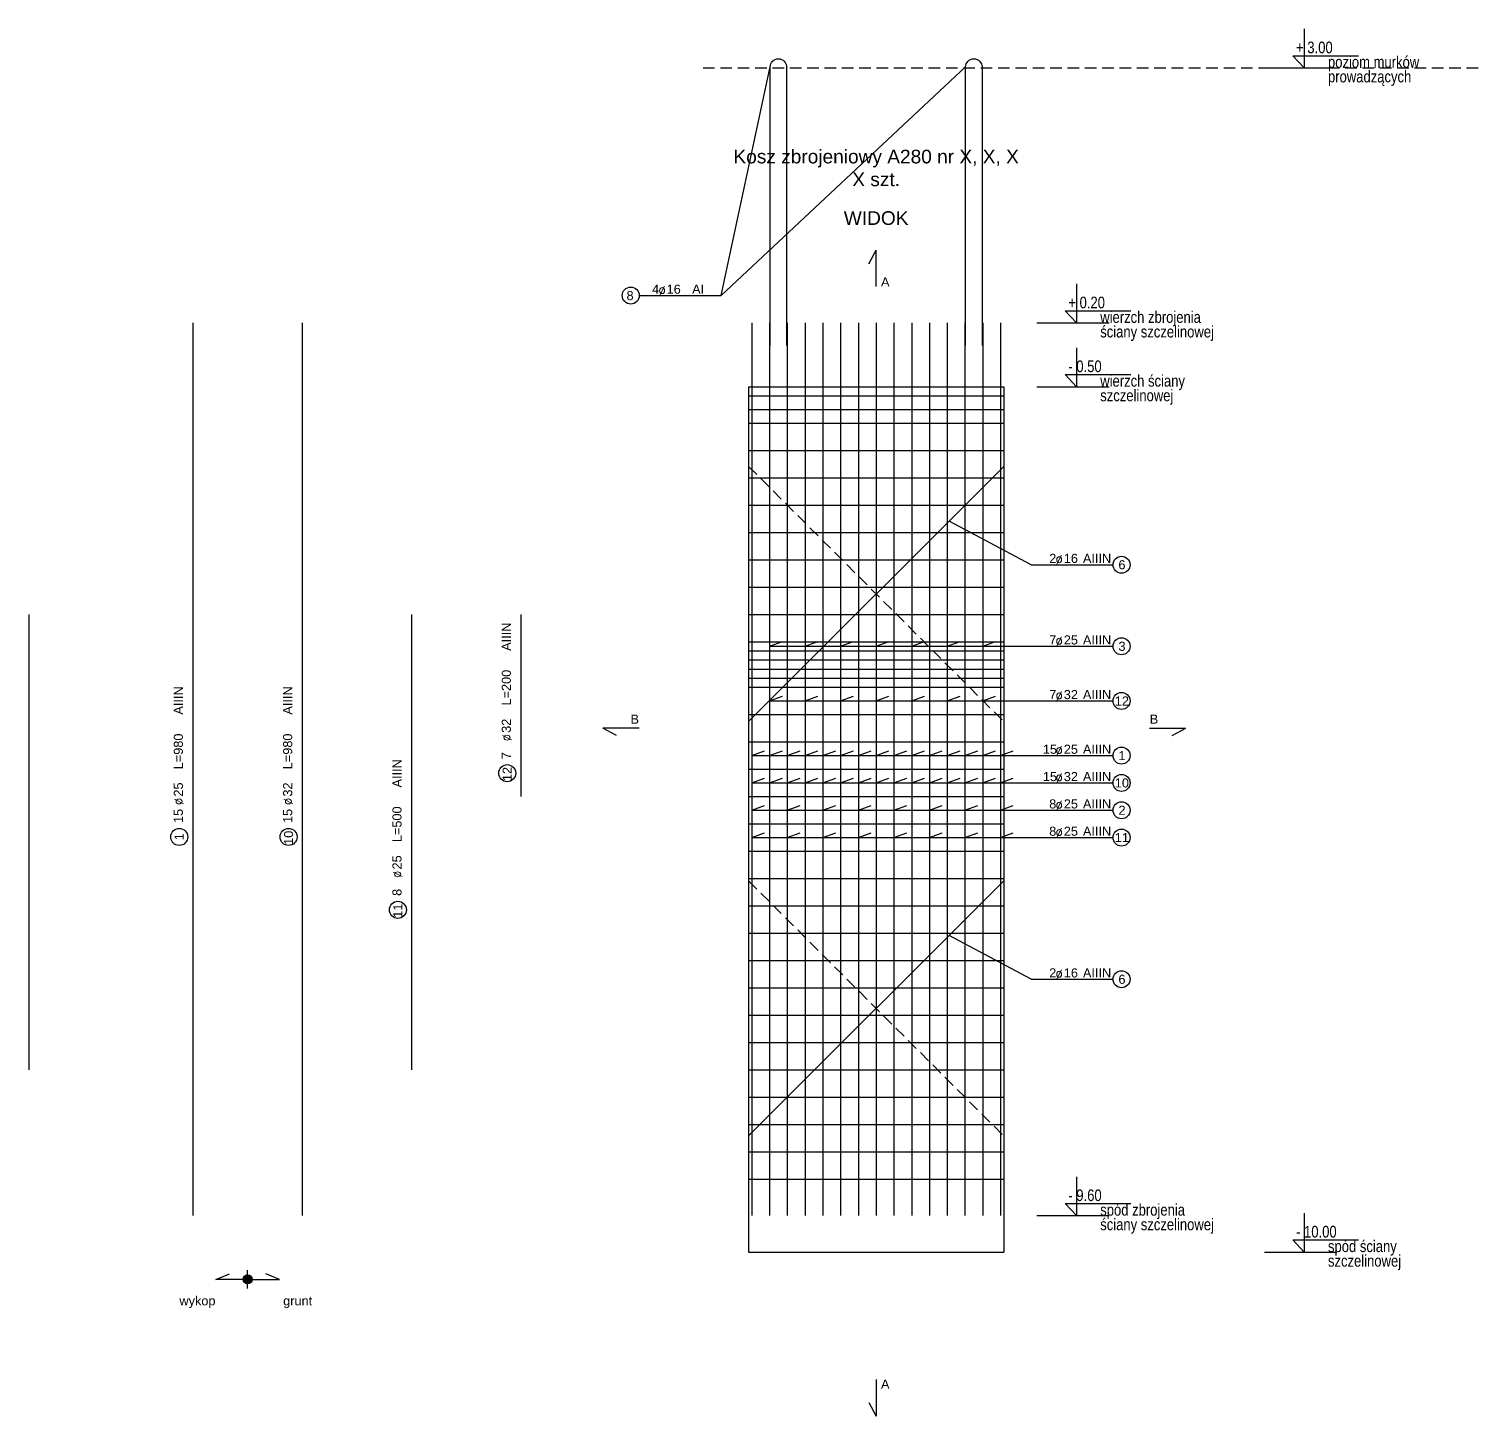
# Model space of a CAD drawing. Extents: x -5033 to 9347, y -17890 to -2362.
# Drawn here: x 2190 to 3779, y -13990 to -12467 of the extents above; entities that cross this region are included whole.
import ezdxf
from ezdxf.enums import TextEntityAlignment as Align

# ---------------------------------------------------------------- set-up
doc = ezdxf.new("R2010")
doc.units = 0
doc.header["$MEASUREMENT"] = 0
doc.linetypes.add('DASHED', pattern=[19.05, 12.7, -6.35])
for name, color, linetype in [('__SOL-KOTY_WYSOKOSCIOWE', 4, 'CONTINUOUS'), ('__SOL-OPISY', 4, 'CONTINUOUS'), ('__SOL-PRZERYWANA', 253, 'DASHED'), ('__SOL-WIDOK', 4, 'CONTINUOUS'), ('__SOL-ZBROJENIE', 3, 'CONTINUOUS')]:
    doc.layers.add(name, color=color, linetype=linetype)
doc.styles.add('ARIAL', font='arial.ttf', dxfattribs={"height": 2.5})
doc.styles.add('SIMPLEX', font='SIMPLEX.SHX', dxfattribs={"width": 0.8})
doc.styles.get("Standard").update_dxf_attribs({"font": 'arial.ttf'})

# ---------------------------------------------------------------- blocks, each defined once
blk = doc.blocks.new('OPIS_PRET_BEZ_LINII')
at = {"layer": '__SOL-OPISY'}
blk.add_circle((25.7, 0), 9.36, dxfattribs=at)
at = {"layer": '__SOL-OPISY', "style": 'SIMPLEX', "width": 0.9}
blk.add_text(' %%c ', height=10, dxfattribs=at).set_placement((64.7, -4.8), align=Align.CENTER)
at = {"layer": '__SOL-OPISY', "style": 'ARIAL', "width": 0.8}
blk.add_attdef('NUMER', text='', height=10, dxfattribs=at).set_placement((25.7, 0), align=Align.MIDDLE)
blk.add_attdef('ILOSC', text='', height=10, dxfattribs=at).set_placement((56.9, -5.1), align=Align.RIGHT)
for tag, p in [('SREDNICA', (71, -5.1)), ('DLUGOSC', (95.1, -5.2)), ('STAL', (144.7, -5.2))]:
    blk.add_attdef(tag, p, '', height=10, dxfattribs=at)
blk = doc.blocks.new('OPIS_PRAWY')
at = {"layer": '__SOL-OPISY'}
blk.add_line((0, 0), (90, 0), dxfattribs=at)
blk.add_circle((99.4, 0), 9.36, dxfattribs=at)
at = {"layer": '__SOL-OPISY', "style": 'SIMPLEX', "width": 0.9}
blk.add_text(' %%c ', height=10, dxfattribs=at).set_placement((20.9, 0.5))
at = {"layer": '__SOL-OPISY', "style": 'ARIAL', "width": 0.8}
blk.add_attdef('ILOSC', text='', height=10, dxfattribs=at).set_placement((27.1, 0.1), align=Align.RIGHT)
for tag, p in [('SREDNICA', (35.4, 0.1)), ('STAL', (58.4, 0.5))]:
    blk.add_attdef(tag, p, '', height=10, dxfattribs=at)
for tag, p in [('NUMER', (99.4, 0)), ('DLUGOSC', (52.8, -6.1))]:
    blk.add_attdef(tag, text='', height=10, dxfattribs=at).set_placement(p, align=Align.MIDDLE)
blk = doc.blocks.new('OPIS_LEWY')
at = {"layer": '__SOL-OPISY'}
blk.add_line((-90, 0), (0, 0), dxfattribs=at)
blk.add_circle((-99.4, 0), 9.36, dxfattribs=at)
at = {"layer": '__SOL-OPISY', "style": 'SIMPLEX', "width": 0.9}
blk.add_text(' %%c ', height=10, dxfattribs=at).set_placement((-75, 0.5))
at = {"layer": '__SOL-OPISY', "style": 'ARIAL', "width": 0.8}
for tag, p in [('NUMER', (-99.4, 0)), ('DLUGOSC', (-58.9, -6.6))]:
    blk.add_attdef(tag, text='', height=10, dxfattribs=at).set_placement(p, align=Align.MIDDLE)
blk.add_attdef('ILOSC', text='', height=10, dxfattribs=at).set_placement((-74, 0.1), align=Align.RIGHT)
for tag, p in [('SREDNICA', (-65.8, 0.1)), ('STAL', (-42.7, 0.3))]:
    blk.add_attdef(tag, p, '', height=10, dxfattribs=at)
blk = doc.blocks.new('KOTA')
at = {"layer": '__SOL-KOTY_WYSOKOSCIOWE'}
for p, q in [((0, 33.4), (0, 0)), ((-34, 0), (28, 0)), ((0, 0), (-9.9, 10.4)), ((-9.9, 10.4), (46.5, 10.4))]:
    blk.add_line(p, q, dxfattribs=at)
at = {"layer": '__SOL-KOTY_WYSOKOSCIOWE', "style": 'ARIAL', "width": 0.8}
blk.add_attdef('RZEDNA', (500.5, 15.9), '', height=10.4, dxfattribs=at)

msp = doc.modelspace()

# ---------------------------------------------------------------- hatches: boundary and pattern name
at = {"layer": '__SOL-OPISY'}
msp.add_hatch(color=256, dxfattribs=at).paths.add_polyline_path([(2435, -13840, 1), (2425, -13840, 1)])

# ---------------------------------------------------------------- linework, layer by layer
for p, q in [((2950, -12760), (3003.75, -12509)), ((2950, -12760), (3218.25, -12509)), ((3112, -12725), (3120, -12710)), ((3120, -12750), (3120, -12710)), ((3290, -13055.5), (3200, -13007.5)), ((3003, -13145), (3017.1, -13139.9)), ((3003, -13145), (3290, -13145)), ((3042, -13145), (3056.1, -13139.9)), ((3081, -13145), (3095.1, -13139.9)), ((3120, -13145), (3134.1, -13139.9)), ((3159, -13145), (3173.1, -13139.9)), ((3198, -13145), (3212.1, -13139.9)), ((3237, -13145), (3251.1, -13139.9)), ((3003, -13205), (3017.1, -13199.9)), ((3042, -13205), (3056.1, -13199.9)), ((3081, -13205), (3095.1, -13199.9)), ((3120, -13205), (3134.1, -13199.9)), ((3159, -13205), (3173.1, -13199.9)), ((3198, -13205), (3212.1, -13199.9)), ((3237, -13205), (3251.1, -13199.9)), ((3003, -13205), (3290, -13205)), ((2860, -13235), (2820, -13235)), ((2835, -13243), (2820, -13235)), ((3420, -13235), (3460, -13235)), ((3445, -13243), (3460, -13235)), ((2983.5, -13265), (2997.6, -13259.9)), ((3003, -13265), (3017.1, -13259.9)), ((3022.5, -13265), (3036.6, -13259.9)), ((3042, -13265), (3056.1, -13259.9)), ((3061.5, -13265), (3075.6, -13259.9)), ((3081, -13265), (3095.1, -13259.9)), ((3100.5, -13265), (3114.6, -13259.9)), ((3120, -13265), (3134.1, -13259.9)), ((3139.5, -13265), (3153.6, -13259.9)), ((3159, -13265), (3173.1, -13259.9)), ((3178.5, -13265), (3192.6, -13259.9)), ((3198, -13265), (3212.1, -13259.9)), ((3217.5, -13265), (3231.6, -13259.9)), ((3237, -13265), (3251.1, -13259.9)), ((3256.5, -13265), (3270.6, -13259.9)), ((2983.5, -13265), (3290, -13265)), ((2983.5, -13295), (2997.6, -13289.9)), ((2983.5, -13295), (3290, -13295)), ((3003, -13295), (3017.1, -13289.9)), ((3022.5, -13295), (3036.6, -13289.9)), ((3042, -13295), (3056.1, -13289.9)), ((3061.5, -13295), (3075.6, -13289.9)), ((3081, -13295), (3095.1, -13289.9)), ((3100.5, -13295), (3114.6, -13289.9)), ((3120, -13295), (3134.1, -13289.9)), ((3139.5, -13295), (3153.6, -13289.9)), ((3159, -13295), (3173.1, -13289.9)), ((3178.5, -13295), (3192.6, -13289.9)), ((3198, -13295), (3212.1, -13289.9)), ((3217.5, -13295), (3231.6, -13289.9)), ((3237, -13295), (3251.1, -13289.9)), ((3256.5, -13295), (3270.6, -13289.9)), ((2983.5, -13325), (2997.6, -13319.9)), ((2983.5, -13325), (3290, -13325)), ((3022.5, -13325), (3036.6, -13319.9)), ((3061.5, -13325), (3075.6, -13319.9)), ((3100.5, -13325), (3114.6, -13319.9)), ((3139.5, -13325), (3153.6, -13319.9)), ((3178.5, -13325), (3192.6, -13319.9)), ((3217.5, -13325), (3231.6, -13319.9)), ((3256.5, -13325), (3270.6, -13319.9)), ((2983.5, -13355), (2997.6, -13349.9)), ((2983.5, -13355), (3290, -13355)), ((3022.5, -13355), (3036.6, -13349.9)), ((3061.5, -13355), (3075.6, -13349.9)), ((3100.5, -13355), (3114.6, -13349.9)), ((3139.5, -13355), (3153.6, -13349.9)), ((3178.5, -13355), (3192.6, -13349.9)), ((3217.5, -13355), (3231.6, -13349.9)), ((3256.5, -13355), (3270.6, -13349.9)), ((3290, -13510.5), (3200, -13462.5)), ((2395, -13840), (2410, -13834)), ((2430, -13850), (2430, -13830)), ((2465, -13840), (2450, -13834)), ((2430, -13840), (2395, -13840)), ((2430, -13840), (2465, -13840)), ((3120, -13950), (3120, -13990)), ((3112, -13975), (3120, -13990))]:
    msp.add_line(p, q, dxfattribs=at)
msp.add_circle((2430, -13840), 5, dxfattribs=at)
at = {"layer": '__SOL-PRZERYWANA'}
msp.add_line((2930, -12510), (4280, -12510), dxfattribs=at)
for points in [[(2980, -12927.5), (2980, -12947.5), (3260, -13227.5), (3260, -13247.5)], [(2980, -13382.5), (2980, -13402.5), (3260, -13682.5), (3260, -13702.5)]]:
    msp.add_lwpolyline(points, dxfattribs=at)
at = {"layer": '__SOL-WIDOK'}
for p, q in [((2980, -12860), (2980, -13810)), ((2980, -12860), (3260, -12860)), ((3260, -12860), (3260, -13810)), ((2980, -13810), (3260, -13810))]:
    msp.add_line(p, q, dxfattribs=at)
at = {"layer": '__SOL-ZBROJENIE'}
for p, q in [((2370, -12790), (2370, -13770)), ((2490, -12790), (2490, -13770)), ((2983.5, -12790), (2983.5, -13770)), ((3003, -12790), (3003, -13770)), ((3022.5, -12790), (3022.5, -13770)), ((3042, -12790), (3042, -13770)), ((3061.5, -12790), (3061.5, -13770)), ((3081, -12790), (3081, -13770)), ((3100.5, -12790), (3100.5, -13770)), ((3120, -12790), (3120, -13770)), ((3139.5, -12790), (3139.5, -13770)), ((3159, -12790), (3159, -13770)), ((3178.5, -12790), (3178.5, -13770)), ((3198, -12790), (3198, -13770)), ((3217.5, -12790), (3217.5, -13770)), ((3237, -12790), (3237, -13770)), ((3256.5, -12790), (3256.5, -13770)), ((2980, -12870), (3260, -12870)), ((2980, -12885), (3260, -12885)), ((2980, -12900), (3260, -12900)), ((2980, -12930), (3260, -12930)), ((2980, -12960), (3260, -12960)), ((2980, -12990), (3260, -12990)), ((2980, -13020), (3260, -13020)), ((2980, -13050), (3260, -13050)), ((2980, -13080), (3260, -13080)), ((2190, -13110), (2190, -13610)), ((2610, -13110), (2610, -13610)), ((2730, -13110), (2730, -13310)), ((2980, -13110), (3260, -13110)), ((2980, -13140), (3260, -13140)), ((2980, -13150), (3260, -13150)), ((2980, -13160), (3260, -13160)), ((2980, -13170), (3260, -13170)), ((2980, -13180), (3260, -13180)), ((2980, -13190), (3260, -13190)), ((2980, -13220), (3260, -13220)), ((2980, -13250), (3260, -13250)), ((2980, -13280), (3260, -13280)), ((2980, -13310), (3260, -13310)), ((2980, -13340), (3260, -13340)), ((2980, -13370), (3260, -13370)), ((2980, -13400), (3260, -13400)), ((2980, -13430), (3260, -13430)), ((2980, -13460), (3260, -13460)), ((2980, -13490), (3260, -13490)), ((2980, -13520), (3260, -13520)), ((2980, -13550), (3260, -13550)), ((2980, -13580), (3260, -13580)), ((2980, -13610), (3260, -13610)), ((2980, -13640), (3260, -13640)), ((2980, -13670), (3260, -13670)), ((2980, -13700), (3260, -13700)), ((2980, -13730), (3260, -13730))]:
    msp.add_line(p, q, dxfattribs=at)
for points in [[(3003.75, -12814.9), (3003.75, -12509, -1), (3021.75, -12509), (3021.75, -12814.9)], [(3218.25, -12814.9), (3218.25, -12509, -1), (3236.25, -12509), (3236.25, -12814.9)]]:
    msp.add_lwpolyline(points, format="xyb", dxfattribs=at)
for points in [[(3260, -12927.5), (3260, -12947.5), (2980, -13227.5), (2980, -13247.5)], [(3260, -13382.5), (3260, -13402.5), (2980, -13682.5), (2980, -13702.5)]]:
    msp.add_lwpolyline(points, dxfattribs=at)

# ---------------------------------------------------------------- block references
at = {"layer": '__SOL-KOTY_WYSOKOSCIOWE'}
ref = msp.add_blockref('KOTA', (3590, -12510), dxfattribs=dict(at, xscale=1.28, yscale=1.28, zscale=1.28))
ref.add_attrib('RZEDNA', '+ 3.00', (3581, -12494), dxfattribs={"height": 12.8, "style": 'ARIAL', "width": 0.8})
ref.add_attrib('OPIS1', 'poziom murków', (3616, -12510), dxfattribs={"height": 12.8, "style": 'ARIAL', "width": 0.8})
ref.add_attrib('OPIS2', 'prowadzących', (3616, -12526), dxfattribs={"height": 12.8, "style": 'ARIAL', "width": 0.8})
ref = msp.add_blockref('KOTA', (3340, -12790), dxfattribs=dict(at, xscale=1.28, yscale=1.28, zscale=1.28))
ref.add_attrib('RZEDNA', '+ 0.20', (3331, -12774), dxfattribs={"height": 12.8, "style": 'ARIAL', "width": 0.8})
ref.add_attrib('OPIS1', 'wierzch zbrojenia', (3366, -12790), dxfattribs={"height": 12.8, "style": 'ARIAL', "width": 0.8})
ref.add_attrib('OPIS2', 'ściany szczelinowej', (3366, -12806), dxfattribs={"height": 12.8, "style": 'ARIAL', "width": 0.8})
ref = msp.add_blockref('KOTA', (3340, -12860), dxfattribs=dict(at, xscale=1.28, yscale=1.28, zscale=1.28))
ref.add_attrib('RZEDNA', '- 0.50', (3331, -12844), dxfattribs={"height": 12.8, "style": 'ARIAL', "width": 0.8})
ref.add_attrib('OPIS1', 'wierzch ściany', (3366, -12860), dxfattribs={"height": 12.8, "style": 'ARIAL', "width": 0.8})
ref.add_attrib('OPIS2', 'szczelinowej', (3366, -12876), dxfattribs={"height": 12.8, "style": 'ARIAL', "width": 0.8})
ref = msp.add_blockref('KOTA', (3340, -13770), dxfattribs=dict(at, xscale=1.28, yscale=1.28, zscale=1.28))
ref.add_attrib('RZEDNA', '- 9.60', (3331, -13754), dxfattribs={"height": 12.8, "style": 'ARIAL', "width": 0.8})
ref.add_attrib('OPIS1', 'spód zbrojenia', (3366, -13770), dxfattribs={"height": 12.8, "style": 'ARIAL', "width": 0.8})
ref.add_attrib('OPIS2', 'ściany szczelinowej', (3366, -13786), dxfattribs={"height": 12.8, "style": 'ARIAL', "width": 0.8})
ref = msp.add_blockref('KOTA', (3590, -13810), dxfattribs=dict(at, xscale=1.28, yscale=1.28, zscale=1.28))
ref.add_attrib('RZEDNA', '- 10.00', (3581, -13794), dxfattribs={"height": 12.8, "style": 'ARIAL', "width": 0.8})
ref.add_attrib('OPIS1', 'spód ściany', (3616, -13810), dxfattribs={"height": 12.8, "style": 'ARIAL', "width": 0.8})
ref.add_attrib('OPIS2', 'szczelinowej', (3616, -13826), dxfattribs={"height": 12.8, "style": 'ARIAL', "width": 0.8})
at = {"layer": '__SOL-OPISY'}
ref = msp.add_blockref('OPIS_LEWY', (2950, -12760), dxfattribs=at)
ref.add_attrib('ILOSC', '4', (2874, -12758), dxfattribs={"height": 10, "style": 'ARIAL'})
ref.add_attrib('SREDNICA', '16', (2890, -12758), dxfattribs={"height": 10, "style": 'ARIAL'})
ref.add_attrib('STAL', 'AI', (2918, -12758), dxfattribs={"height": 10, "style": 'ARIAL'})
ref.add_attrib('NUMER', '8', (2846, -12765), dxfattribs={"height": 10, "style": 'ARIAL'})
ref = msp.add_blockref('OPIS_PRAWY', (3290, -13055.5), dxfattribs=at)
ref.add_attrib('ILOSC', '2', (3310, -13053.5), dxfattribs={"height": 10, "style": 'ARIAL'})
ref.add_attrib('SREDNICA', '16', (3326, -13053.5), dxfattribs={"height": 10, "style": 'ARIAL'})
ref.add_attrib('STAL', 'AIIIN', (3347, -13053.5), dxfattribs={"height": 10, "style": 'ARIAL'})
ref.add_attrib('NUMER', '6', (3386, -13060.5), dxfattribs={"height": 10, "style": 'ARIAL'})
ref = msp.add_blockref('OPIS_PRET_BEZ_LINII', (2715, -13310), dxfattribs=dict(at, rotation=90))
ref.add_attrib('NUMER', '12', (2720, -13293), dxfattribs={"height": 10, "rotation": 90, "style": 'ARIAL'})
ref.add_attrib('ILOSC', '7', (2719, -13269), dxfattribs={"height": 10, "rotation": 90, "style": 'ARIAL'})
ref.add_attrib('SREDNICA', '32', (2719, -13240), dxfattribs={"height": 10, "rotation": 90, "style": 'ARIAL'})
ref.add_attrib('DLUGOSC', 'L=200', (2719, -13210), dxfattribs={"height": 10, "rotation": 90, "style": 'ARIAL'})
ref.add_attrib('STAL', 'AIIIN', (2719, -13150), dxfattribs={"height": 10, "rotation": 90, "style": 'ARIAL'})
ref = msp.add_blockref('OPIS_PRAWY', (3290, -13145), dxfattribs=at)
ref.add_attrib('ILOSC', '7', (3310, -13143), dxfattribs={"height": 10, "style": 'ARIAL'})
ref.add_attrib('SREDNICA', '25', (3326, -13143), dxfattribs={"height": 10, "style": 'ARIAL'})
ref.add_attrib('STAL', 'AIIIN', (3347, -13143), dxfattribs={"height": 10, "style": 'ARIAL'})
ref.add_attrib('NUMER', '3', (3386, -13150), dxfattribs={"height": 10, "style": 'ARIAL'})
ref = msp.add_blockref('OPIS_PRET_BEZ_LINII', (2355, -13380), dxfattribs=dict(at, rotation=90))
ref.add_attrib('NUMER', '1', (2360, -13358), dxfattribs={"height": 10, "rotation": 90, "style": 'ARIAL'})
ref.add_attrib('ILOSC', '15', (2359, -13339), dxfattribs={"height": 10, "rotation": 90, "style": 'ARIAL'})
ref.add_attrib('SREDNICA', '25', (2359, -13310), dxfattribs={"height": 10, "rotation": 90, "style": 'ARIAL'})
ref.add_attrib('DLUGOSC', 'L=980', (2359, -13280), dxfattribs={"height": 10, "rotation": 90, "style": 'ARIAL'})
ref.add_attrib('STAL', 'AIIIN', (2359, -13220), dxfattribs={"height": 10, "rotation": 90, "style": 'ARIAL'})
ref = msp.add_blockref('OPIS_PRET_BEZ_LINII', (2475, -13380), dxfattribs=dict(at, rotation=90))
ref.add_attrib('NUMER', '10', (2480, -13363), dxfattribs={"height": 10, "rotation": 90, "style": 'ARIAL'})
ref.add_attrib('ILOSC', '15', (2479, -13339), dxfattribs={"height": 10, "rotation": 90, "style": 'ARIAL'})
ref.add_attrib('SREDNICA', '32', (2479, -13310), dxfattribs={"height": 10, "rotation": 90, "style": 'ARIAL'})
ref.add_attrib('DLUGOSC', 'L=980', (2479, -13280), dxfattribs={"height": 10, "rotation": 90, "style": 'ARIAL'})
ref.add_attrib('STAL', 'AIIIN', (2479, -13220), dxfattribs={"height": 10, "rotation": 90, "style": 'ARIAL'})
ref = msp.add_blockref('OPIS_PRAWY', (3290, -13205), dxfattribs=at)
ref.add_attrib('ILOSC', '7', (3310, -13203), dxfattribs={"height": 10, "style": 'ARIAL'})
ref.add_attrib('SREDNICA', '32', (3326, -13203), dxfattribs={"height": 10, "style": 'ARIAL'})
ref.add_attrib('STAL', 'AIIIN', (3347, -13203), dxfattribs={"height": 10, "style": 'ARIAL'})
ref.add_attrib('NUMER', '12', (3382, -13210), dxfattribs={"height": 10, "style": 'ARIAL'})
ref = msp.add_blockref('OPIS_PRAWY', (3290, -13265), dxfattribs=at)
ref.add_attrib('ILOSC', '15', (3303, -13263), dxfattribs={"height": 10, "style": 'ARIAL'})
ref.add_attrib('SREDNICA', '25', (3326, -13263), dxfattribs={"height": 10, "style": 'ARIAL'})
ref.add_attrib('STAL', 'AIIIN', (3347, -13263), dxfattribs={"height": 10, "style": 'ARIAL'})
ref.add_attrib('NUMER', '1', (3386, -13270), dxfattribs={"height": 10, "style": 'ARIAL'})
ref = msp.add_blockref('OPIS_PRET_BEZ_LINII', (2595, -13460), dxfattribs=dict(at, rotation=90))
ref.add_attrib('NUMER', '11', (2600, -13443), dxfattribs={"height": 10, "rotation": 90, "style": 'ARIAL'})
ref.add_attrib('ILOSC', '8', (2599, -13419), dxfattribs={"height": 10, "rotation": 90, "style": 'ARIAL'})
ref.add_attrib('SREDNICA', '25', (2599, -13390), dxfattribs={"height": 10, "rotation": 90, "style": 'ARIAL'})
ref.add_attrib('DLUGOSC', 'L=500', (2599, -13360), dxfattribs={"height": 10, "rotation": 90, "style": 'ARIAL'})
ref.add_attrib('STAL', 'AIIIN', (2599, -13300), dxfattribs={"height": 10, "rotation": 90, "style": 'ARIAL'})
ref = msp.add_blockref('OPIS_PRAWY', (3290, -13295), dxfattribs=at)
ref.add_attrib('ILOSC', '15', (3303, -13293), dxfattribs={"height": 10, "style": 'ARIAL'})
ref.add_attrib('SREDNICA', '32', (3326, -13293), dxfattribs={"height": 10, "style": 'ARIAL'})
ref.add_attrib('STAL', 'AIIIN', (3347, -13293), dxfattribs={"height": 10, "style": 'ARIAL'})
ref.add_attrib('NUMER', '10', (3382, -13300), dxfattribs={"height": 10, "style": 'ARIAL'})
ref = msp.add_blockref('OPIS_PRAWY', (3290, -13325), dxfattribs=at)
ref.add_attrib('ILOSC', '8', (3310, -13323), dxfattribs={"height": 10, "style": 'ARIAL'})
ref.add_attrib('SREDNICA', '25', (3326, -13323), dxfattribs={"height": 10, "style": 'ARIAL'})
ref.add_attrib('STAL', 'AIIIN', (3347, -13323), dxfattribs={"height": 10, "style": 'ARIAL'})
ref.add_attrib('NUMER', '2', (3386, -13330), dxfattribs={"height": 10, "style": 'ARIAL'})
ref = msp.add_blockref('OPIS_PRAWY', (3290, -13355), dxfattribs=at)
ref.add_attrib('ILOSC', '8', (3310, -13353), dxfattribs={"height": 10, "style": 'ARIAL'})
ref.add_attrib('SREDNICA', '25', (3326, -13353), dxfattribs={"height": 10, "style": 'ARIAL'})
ref.add_attrib('STAL', 'AIIIN', (3347, -13353), dxfattribs={"height": 10, "style": 'ARIAL'})
ref.add_attrib('NUMER', '11', (3382, -13360), dxfattribs={"height": 10, "style": 'ARIAL'})
ref = msp.add_blockref('OPIS_PRAWY', (3290, -13510.5), dxfattribs=at)
ref.add_attrib('ILOSC', '2', (3310, -13508.5), dxfattribs={"height": 10, "style": 'ARIAL'})
ref.add_attrib('SREDNICA', '16', (3326, -13508.5), dxfattribs={"height": 10, "style": 'ARIAL'})
ref.add_attrib('STAL', 'AIIIN', (3347, -13508.5), dxfattribs={"height": 10, "style": 'ARIAL'})
ref.add_attrib('NUMER', '6', (3386, -13515.5), dxfattribs={"height": 10, "style": 'ARIAL'})

# ---------------------------------------------------------------- texts
at = {"layer": '__SOL-OPISY', "width": 2500, "attachment_point": 5}
for s, insert, char_height in [('Kosz zbrojeniowy A280 nr X, X, X\\PX szt.\\P', (3120, -12620), 15), ('\\P\\PWIDOK\\P', (3120, -12650), 15), ('A\\P', (3130, -12745), 10), ('B\\P', (2855, -13225), 10), ('B\\P', (3425, -13225), 10), ('wykop\\P', (2375, -13865), 10), ('grunt\\P', (2485, -13865), 10), ('A\\P', (3130, -13955), 10)]:
    msp.add_mtext(s, dxfattribs=dict(at, insert=insert, char_height=char_height))

doc.saveas('drawing.dxf')
